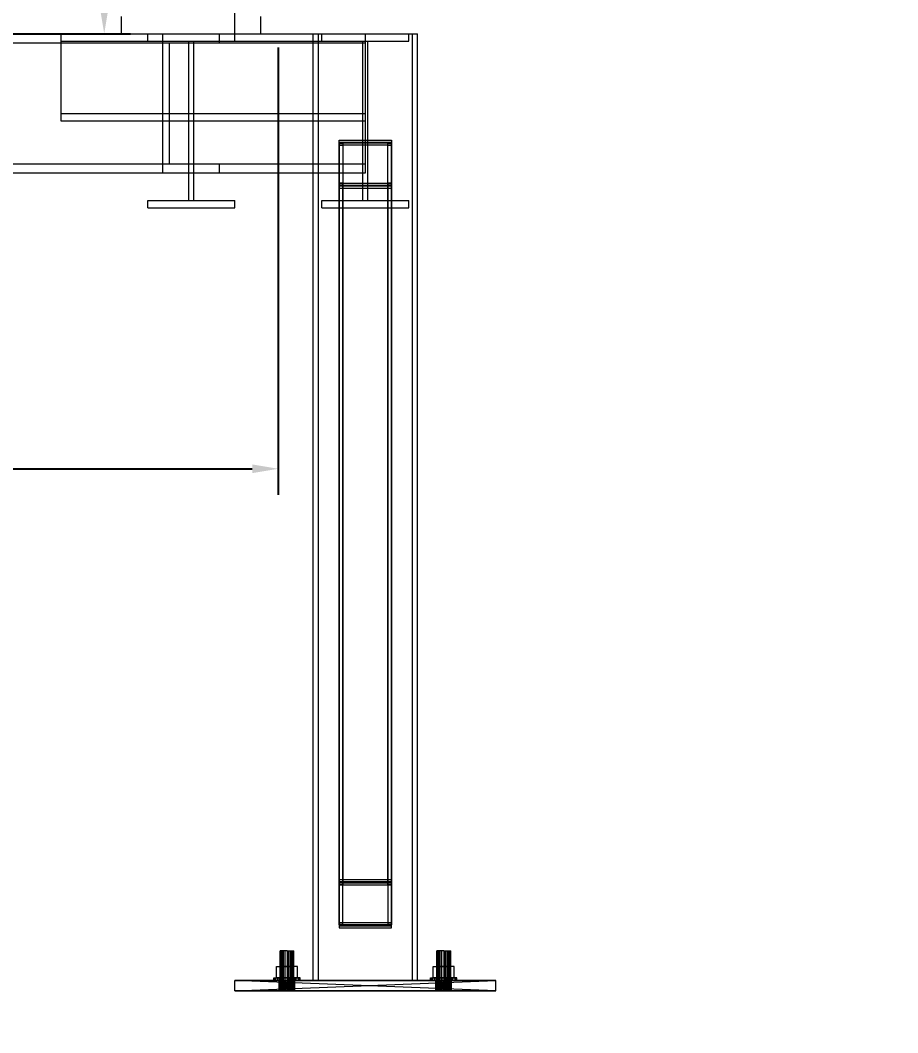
# Model space of a CAD drawing. Header units: millimetres. Extents: x -191664 to 191490, y -197311 to 10263.
# Drawn here: x 1954 to 2962, y -98248 to -97084 of the extents above; entities that cross this region are included whole.
import ezdxf

# ---------------------------------------------------------------- set-up
doc = ezdxf.new("R2010")
doc.units = ezdxf.units.MM
for name, color, linetype, lineweight in [('COTAS_O', 1, 'Continuous', 0), ('COTAS_R', 1, 'Continuous', 0), ('DET_mezcladora_frontal', 7, 'Continuous', 0), ('R15_COTAS_TRANSPORTE_P', 1, 'Continuous', 0)]:
    doc.layers.add(name, color=color, linetype=linetype, lineweight=lineweight)
doc.dimstyles.new('PLANTA_20', dxfattribs={"dimtxt": 50, "dimasz": 30, "dimexe": 30, "dimexo": 16, "dimgap": 20, "dimtad": 1, "dimtih": 1, "dimtoh": 1, "dimdec": 1, "dimzin": 0, "dimdsep": 46, "dimcen": 0.09, "dimadec": 0, "dimazin": 0, "dimtfac": 1, "dimtdec": 4, "dimtofl": 0, "dimtmove": 0, "dimatfit": 3, "dimfxl": 1, "dimtolj": 1, "dimtzin": 0, "dimarcsym": 0})

# ---------------------------------------------------------------- blocks, each defined once
blk = doc.blocks.new('*D68')
at = {"layer": 'COTAS_O', "color": 0, "lineweight": -2, "transparency": 16777216}
for p, q in [((950, -97116), (950, -97630)), ((2250, -97116), (2250, -97630)), ((980, -97600), (2220, -97600))]:
    blk.add_line(p, q, dxfattribs=at)
at = {"layer": 'COTAS_O', "color": 0, "transparency": 16777216}
for points in [[(980, -97595), (980, -97605), (950, -97600)], [(2220, -97595), (2220, -97605), (2250, -97600)]]:
    blk.add_solid(points, dxfattribs=at)
at = {"layer": 'Defpoints', "color": 0, "transparency": 16777216}
for p in [(950, -97100), (2250, -97100), (2250, -97600)]:
    blk.add_point(p, dxfattribs=at)
blk = doc.blocks.new('*D70')
at = {"layer": 'COTAS_R', "color": 0, "lineweight": -2, "transparency": 16777216}
for p, q in [((966, -95200), (2080, -95200)), ((2050, -97070), (2050, -95230)), ((966, -97100), (2080, -97100))]:
    blk.add_line(p, q, dxfattribs=at)
at = {"layer": 'COTAS_R', "color": 0, "transparency": 16777216}
for points in [[(2045, -95230), (2055, -95230), (2050, -95200)], [(2045, -97070), (2055, -97070), (2050, -97100)]]:
    blk.add_solid(points, dxfattribs=at)
at = {"layer": 'Defpoints', "color": 0, "transparency": 16777216}
for p in [(950, -95200), (2050, -95200), (950, -97100)]:
    blk.add_point(p, dxfattribs=at)
blk = doc.blocks.new('*D133')
at = {"layer": 'Defpoints', "color": 0, "transparency": 16777216}
for p in [(439.7, -194148), (217.9, -194406.1), (-500, -194490), (-500, -194490), (500, -194490)]:
    blk.add_point(p, dxfattribs=at)
at = {"layer": 'R15_COTAS_TRANSPORTE_P', "color": 0, "lineweight": -2, "transparency": 16777216}
blk.add_arc((-500, -194490), 722.8, 2.3783, 17.6217, dxfattribs=at)
at = {"layer": 'R15_COTAS_TRANSPORTE_P', "color": 0, "transparency": 16777216}
for points in [[(184.1, -194272.8), (193.6, -194269.6), (179.2, -194242.8)], [(227.1, -194459.9), (217.2, -194460.1), (222.8, -194490)]]:
    blk.add_solid(points, dxfattribs=at)

msp = doc.modelspace()

# ---------------------------------------------------------------- linework, layer by layer
at = {"layer": 'DET_mezcladora_frontal', "color": 251, "true_color": 0x64686b}
for p, q in [((2200, -97100), (2200, -97020)), ((1000, -97100), (2200, -97100))]:
    msp.add_line(p, q, dxfattribs=at)
at = {"layer": 'DET_mezcladora_frontal', "color": 9, "true_color": 0xc6c9c8}
for p, q in [((2070, -97100), (2070, -97080)), ((2230, -97100), (2230, -97080)), ((2070, -97100), (2230, -97100))]:
    msp.add_line(p, q, dxfattribs=at)
at = {"layer": 'DET_mezcladora_frontal', "color": 8, "true_color": 0x667b86}
for p, q in [((850, -97100), (2350, -97100)), ((2000, -97100), (2350, -97100)), ((2000, -97100), (2000, -97108.5)), ((2100, -97100), (2200, -97100)), ((2100, -97108.5), (2100, -97100)), ((2117.5, -97100), (2182.5, -97100)), ((2117.5, -97110.5), (2117.5, -97100)), ((2182.5, -97110.5), (2182.5, -97100)), ((2200, -97108.5), (2200, -97100)), ((2290, -97100), (2296, -97100)), ((2290, -98188), (2290, -97100)), ((2296, -98188), (2296, -97100)), ((2296, -97100), (2404, -97100)), ((2300, -97100), (2400, -97100)), ((2300, -97108.5), (2300, -97100)), ((2350, -97110.5), (2350, -97100)), ((2350, -97108.5), (2350, -97100)), ((2400, -97108.5), (2400, -97100)), ((2404, -97100), (2410, -97100)), ((2404, -98188), (2404, -97100)), ((2410, -98188), (2410, -97100)), ((850, -97110.5), (2350, -97110.5)), ((2000, -97108.5), (2350, -97108.5)), ((2000, -97108.5), (2000, -97191.5)), ((2100, -97108.5), (2200, -97108.5)), ((2117.5, -97110.5), (2182.5, -97110.5)), ((2117.5, -97110.5), (2125, -97110.5)), ((2117.5, -97249.5), (2117.5, -97110.5)), ((2125, -97249.5), (2125, -97110.5)), ((2147.2, -97108.5), (2152.8, -97108.5)), ((2147.2, -97291.5), (2147.2, -97108.5)), ((2152.8, -97291.5), (2152.8, -97108.5)), ((2300, -97108.5), (2400, -97108.5)), ((2347.2, -97108.5), (2352.8, -97108.5)), ((2347.2, -97291.5), (2347.2, -97108.5)), ((2350, -97191.5), (2350, -97108.5)), ((2350, -97249.5), (2350, -97110.5)), ((2352.8, -97291.5), (2352.8, -97108.5)), ((2000, -97191.5), (2350, -97191.5)), ((2000, -97191.5), (2000, -97200)), ((2000, -97200), (2350, -97200)), ((2350, -97200), (2350, -97191.5)), ((2320, -98072.26), (2320, -97222.26)), ((2320, -97222.26), (2380, -97222.26)), ((2320, -97225.95), (2320, -97222.26)), ((2380, -97222.26), (2380, -98072.26)), ((2380, -97222.26), (2380, -97225.95)), ((2320, -98074.75), (2320, -97224.75)), ((2320, -97224.75), (2380, -97224.75)), ((2320, -97228.12), (2320, -97224.75)), ((2380, -97225.95), (2320, -97225.95)), ((2320, -97225.95), (2320, -98075.95)), ((2320, -97225.95), (2324, -97225.95)), ((2320, -97274.05), (2320, -97225.95)), ((2380, -97228.12), (2320, -97228.12)), ((2320, -97228.12), (2320, -98078.12)), ((2320, -97228.12), (2324, -97228.12)), ((2320, -97271.88), (2320, -97228.12)), ((2324, -97225.95), (2324, -98075.95)), ((2324, -97225.95), (2324, -97274.05)), ((2324, -97228.12), (2324, -98078.12)), ((2324, -97228.12), (2324, -97271.88)), ((2376, -98075.95), (2376, -97225.95)), ((2376, -97225.95), (2380, -97225.95)), ((2376, -97274.05), (2376, -97225.95)), ((2376, -98078.12), (2376, -97228.12)), ((2376, -97228.12), (2380, -97228.12)), ((2376, -97271.88), (2376, -97228.12)), ((2380, -97224.75), (2380, -98074.75)), ((2380, -97224.75), (2380, -97228.12)), ((2380, -98075.95), (2380, -97225.95)), ((2380, -97225.95), (2380, -97274.05)), ((2380, -98078.12), (2380, -97228.12)), ((2380, -97228.12), (2380, -97271.88)), ((850, -97249.5), (2350, -97249.5)), ((2117.5, -97249.5), (2182.5, -97249.5)), ((2117.5, -97260), (2117.5, -97249.5)), ((2117.5, -97249.5), (2125, -97249.5)), ((2182.5, -97260), (2182.5, -97249.5)), ((2350, -97260), (2350, -97249.5)), ((850, -97260), (2350, -97260)), ((2117.5, -97260), (2182.5, -97260)), ((2320, -98121.88), (2320, -97271.88)), ((2320, -97271.88), (2380, -97271.88)), ((2320, -97275.25), (2320, -97271.88)), ((2324, -97271.88), (2320, -97271.88)), ((2320, -98124.05), (2320, -97274.05)), ((2320, -97274.05), (2380, -97274.05)), ((2320, -97277.74), (2320, -97274.05)), ((2324, -97274.05), (2320, -97274.05)), ((2380, -97275.25), (2320, -97275.25)), ((2320, -97275.25), (2320, -98125.25)), ((2380, -97277.74), (2320, -97277.74)), ((2320, -97277.74), (2320, -98127.74)), ((2324, -98121.88), (2324, -97271.88)), ((2324, -98124.05), (2324, -97274.05)), ((2380, -97271.88), (2376, -97271.88)), ((2376, -97271.88), (2376, -98121.88)), ((2380, -97274.05), (2376, -97274.05)), ((2376, -97274.05), (2376, -98124.05)), ((2380, -97271.88), (2380, -98121.88)), ((2380, -97271.88), (2380, -97275.25)), ((2380, -97274.05), (2380, -98124.05)), ((2380, -97274.05), (2380, -97277.74)), ((2380, -98125.25), (2380, -97275.25)), ((2380, -98127.74), (2380, -97277.74)), ((2100, -97291.5), (2200, -97291.5)), ((2100, -97300), (2100, -97291.5)), ((2147.2, -97291.5), (2152.8, -97291.5)), ((2200, -97300), (2200, -97291.5)), ((2300, -97291.5), (2400, -97291.5)), ((2300, -97300), (2300, -97291.5)), ((2347.2, -97291.5), (2352.8, -97291.5)), ((2400, -97300), (2400, -97291.5)), ((2100, -97300), (2200, -97300)), ((2300, -97300), (2400, -97300)), ((2380, -98072.26), (2320, -98072.26)), ((2320, -98072.26), (2320, -98075.95)), ((2380, -98075.95), (2380, -98072.26)), ((2380, -98074.75), (2320, -98074.75)), ((2320, -98074.75), (2320, -98078.12)), ((2320, -98075.95), (2380, -98075.95)), ((2324, -98075.95), (2320, -98075.95)), ((2320, -98075.95), (2320, -98124.05)), ((2320, -98078.12), (2380, -98078.12)), ((2324, -98078.12), (2320, -98078.12)), ((2320, -98078.12), (2320, -98121.88)), ((2324, -98124.05), (2324, -98075.95)), ((2324, -98121.88), (2324, -98078.12)), ((2380, -98075.95), (2376, -98075.95)), ((2376, -98075.95), (2376, -98124.05)), ((2380, -98078.12), (2376, -98078.12)), ((2376, -98078.12), (2376, -98121.88)), ((2380, -98078.12), (2380, -98074.75)), ((2380, -98124.05), (2380, -98075.95)), ((2380, -98121.88), (2380, -98078.12)), ((2380, -98121.88), (2320, -98121.88)), ((2320, -98121.88), (2320, -98125.25)), ((2320, -98121.88), (2324, -98121.88)), ((2380, -98124.05), (2320, -98124.05)), ((2320, -98124.05), (2320, -98127.74)), ((2320, -98124.05), (2324, -98124.05)), ((2320, -98125.25), (2380, -98125.25)), ((2320, -98127.74), (2380, -98127.74)), ((2376, -98121.88), (2380, -98121.88)), ((2376, -98124.05), (2380, -98124.05)), ((2380, -98125.25), (2380, -98121.88)), ((2380, -98127.74), (2380, -98124.05)), ((2290, -98188), (2296, -98188)), ((2296, -98188), (2404, -98188)), ((2404, -98188), (2410, -98188))]:
    msp.add_line(p, q, dxfattribs=at)
at = {"layer": 'DET_mezcladora_frontal', "color": 9, "true_color": 0xaeb9be}
for p, q in [((2252.27, -98154), (2252, -98154)), ((2252, -98200), (2252, -98154)), ((2253.07, -98154), (2252.27, -98154)), ((2252.27, -98200), (2252.27, -98154)), ((2254.34, -98154), (2253.07, -98154)), ((2253.07, -98200), (2253.07, -98154)), ((2256, -98154), (2254.34, -98154)), ((2254.34, -98200), (2254.34, -98154)), ((2257.93, -98154), (2256, -98154)), ((2256, -98200), (2256, -98154)), ((2260, -98154), (2257.93, -98154)), ((2257.93, -98200), (2257.93, -98154)), ((2260, -98154), (2262.07, -98154)), ((2260, -98154), (2260, -98200)), ((2262.07, -98154), (2264, -98154)), ((2262.07, -98200), (2262.07, -98154)), ((2264, -98154), (2265.66, -98154)), ((2264, -98200), (2264, -98154)), ((2265.66, -98154), (2266.93, -98154)), ((2265.66, -98200), (2265.66, -98154)), ((2266.93, -98154), (2267.73, -98154)), ((2266.93, -98200), (2266.93, -98154)), ((2267.73, -98154), (2268, -98154)), ((2267.73, -98200), (2267.73, -98154)), ((2268, -98200), (2268, -98154)), ((2432.27, -98154), (2432, -98154)), ((2432, -98200), (2432, -98154)), ((2433.07, -98154), (2432.27, -98154)), ((2432.27, -98200), (2432.27, -98154)), ((2434.34, -98154), (2433.07, -98154)), ((2433.07, -98200), (2433.07, -98154)), ((2436, -98154), (2434.34, -98154)), ((2434.34, -98200), (2434.34, -98154)), ((2437.93, -98154), (2436, -98154)), ((2436, -98200), (2436, -98154)), ((2440, -98154), (2437.93, -98154)), ((2437.93, -98200), (2437.93, -98154)), ((2440, -98154), (2442.07, -98154)), ((2440, -98154), (2440, -98200)), ((2442.07, -98154), (2444, -98154)), ((2442.07, -98200), (2442.07, -98154)), ((2444, -98154), (2445.66, -98154)), ((2444, -98200), (2444, -98154)), ((2445.66, -98154), (2446.93, -98154)), ((2445.66, -98200), (2445.66, -98154)), ((2446.93, -98154), (2447.73, -98154)), ((2446.93, -98200), (2446.93, -98154)), ((2447.73, -98154), (2448, -98154)), ((2447.73, -98200), (2447.73, -98154)), ((2448, -98200), (2448, -98154)), ((2252.27, -98200), (2252, -98200)), ((2253.07, -98200), (2252.27, -98200)), ((2254.34, -98200), (2253.07, -98200)), ((2256, -98200), (2254.34, -98200)), ((2257.93, -98200), (2256, -98200)), ((2257.93, -98200), (2260, -98200)), ((2260, -98200), (2262.07, -98200)), ((2262.07, -98200), (2264, -98200)), ((2264, -98200), (2265.66, -98200)), ((2265.66, -98200), (2266.93, -98200)), ((2266.93, -98200), (2267.73, -98200)), ((2267.73, -98200), (2268, -98200)), ((2432.27, -98200), (2432, -98200)), ((2433.07, -98200), (2432.27, -98200)), ((2434.34, -98200), (2433.07, -98200)), ((2436, -98200), (2434.34, -98200)), ((2437.93, -98200), (2436, -98200)), ((2437.93, -98200), (2440, -98200)), ((2440, -98200), (2442.07, -98200)), ((2442.07, -98200), (2444, -98200)), ((2444, -98200), (2445.66, -98200)), ((2445.66, -98200), (2446.93, -98200)), ((2446.93, -98200), (2447.73, -98200)), ((2447.73, -98200), (2448, -98200))]:
    msp.add_line(p, q, dxfattribs=at)
at = {"layer": 'DET_mezcladora_frontal', "color": 252, "true_color": 0x8ba19a}
for p, q in [((2248.01, -98185), (2248.01, -98172)), ((2248.01, -98172), (2260, -98172)), ((2248.01, -98172), (2253.07, -98172)), ((2260, -98172), (2253.07, -98172)), ((2253.07, -98172), (2253.07, -98185)), ((2271.99, -98172), (2260, -98172)), ((2260, -98172), (2260, -98185)), ((2260, -98172), (2266.93, -98172)), ((2266.93, -98172), (2266.93, -98185)), ((2271.99, -98172), (2266.93, -98172)), ((2271.99, -98185), (2271.99, -98172)), ((2428.01, -98185), (2428.01, -98172)), ((2428.01, -98172), (2440, -98172)), ((2428.01, -98172), (2433.07, -98172)), ((2440, -98172), (2433.07, -98172)), ((2433.07, -98172), (2433.07, -98185)), ((2451.99, -98172), (2440, -98172)), ((2440, -98172), (2440, -98185)), ((2440, -98172), (2446.93, -98172)), ((2446.93, -98172), (2446.93, -98185)), ((2451.99, -98172), (2446.93, -98172)), ((2451.99, -98185), (2451.99, -98172)), ((2245, -98188), (2245, -98185)), ((2245, -98185), (2245.51, -98185)), ((2245, -98185), (2251, -98185)), ((2245.51, -98188), (2245, -98188)), ((2251, -98188), (2245, -98188)), ((2245.51, -98188), (2245.51, -98185)), ((2245.51, -98185), (2247.01, -98185)), ((2245.51, -98185), (2251.31, -98185)), ((2247.01, -98188), (2245.51, -98188)), ((2251.31, -98188), (2245.51, -98188)), ((2247.01, -98188), (2247.01, -98185)), ((2247.01, -98185), (2249.39, -98185)), ((2247.01, -98185), (2252.21, -98185)), ((2249.39, -98188), (2247.01, -98188)), ((2252.21, -98188), (2247.01, -98188)), ((2260, -98185), (2248.01, -98185)), ((2253.07, -98185), (2248.01, -98185)), ((2249.39, -98188), (2249.39, -98185)), ((2249.39, -98185), (2252.5, -98185)), ((2249.39, -98185), (2253.64, -98185)), ((2252.5, -98188), (2249.39, -98188)), ((2253.64, -98188), (2249.39, -98188)), ((2251.31, -98185), (2251, -98185)), ((2251, -98185), (2251, -98188)), ((2251, -98188), (2251.31, -98188)), ((2252.21, -98185), (2251.31, -98185)), ((2251.31, -98185), (2251.31, -98188)), ((2251.31, -98188), (2252.21, -98188)), ((2253.64, -98185), (2252.21, -98185)), ((2252.21, -98185), (2252.21, -98188)), ((2252.21, -98188), (2253.64, -98188)), ((2252.5, -98188), (2252.5, -98185)), ((2252.5, -98185), (2256.12, -98185)), ((2252.5, -98185), (2255.5, -98185)), ((2256.12, -98188), (2252.5, -98188)), ((2255.5, -98188), (2252.5, -98188)), ((2253.07, -98185), (2260, -98185)), ((2255.5, -98185), (2253.64, -98185)), ((2253.64, -98185), (2253.64, -98188)), ((2253.64, -98188), (2255.5, -98188)), ((2257.67, -98185), (2255.5, -98185)), ((2255.5, -98185), (2255.5, -98188)), ((2255.5, -98188), (2257.67, -98188)), ((2256.12, -98188), (2256.12, -98185)), ((2256.12, -98185), (2260, -98185)), ((2256.12, -98185), (2257.67, -98185)), ((2260, -98188), (2256.12, -98188)), ((2257.67, -98188), (2256.12, -98188)), ((2260, -98185), (2257.67, -98185)), ((2257.67, -98185), (2257.67, -98188)), ((2257.67, -98188), (2260, -98188)), ((2263.88, -98185), (2260, -98185)), ((2260, -98185), (2260, -98188)), ((2260, -98185), (2262.33, -98185)), ((2260, -98185), (2271.99, -98185)), ((2266.93, -98185), (2260, -98185)), ((2260, -98188), (2263.88, -98188)), ((2262.33, -98188), (2260, -98188)), ((2262.33, -98185), (2262.33, -98188)), ((2263.88, -98185), (2262.33, -98185)), ((2262.33, -98185), (2264.5, -98185)), ((2262.33, -98188), (2263.88, -98188)), ((2264.5, -98188), (2262.33, -98188)), ((2263.88, -98188), (2263.88, -98185)), ((2267.5, -98185), (2263.88, -98185)), ((2263.88, -98188), (2267.5, -98188)), ((2264.5, -98185), (2264.5, -98188)), ((2267.5, -98185), (2264.5, -98185)), ((2264.5, -98185), (2266.36, -98185)), ((2264.5, -98188), (2267.5, -98188)), ((2266.36, -98188), (2264.5, -98188)), ((2266.36, -98185), (2266.36, -98188)), ((2270.61, -98185), (2266.36, -98185)), ((2266.36, -98185), (2267.79, -98185)), ((2266.36, -98188), (2270.61, -98188)), ((2267.79, -98188), (2266.36, -98188)), ((2266.93, -98185), (2271.99, -98185)), ((2267.5, -98188), (2267.5, -98185)), ((2270.61, -98185), (2267.5, -98185)), ((2267.5, -98188), (2270.61, -98188)), ((2267.79, -98185), (2267.79, -98188)), ((2272.99, -98185), (2267.79, -98185)), ((2267.79, -98185), (2268.69, -98185)), ((2267.79, -98188), (2272.99, -98188)), ((2268.69, -98188), (2267.79, -98188)), ((2268.69, -98185), (2268.69, -98188)), ((2274.49, -98185), (2268.69, -98185)), ((2268.69, -98185), (2269, -98185)), ((2268.69, -98188), (2274.49, -98188)), ((2269, -98188), (2268.69, -98188)), ((2269, -98185), (2269, -98188)), ((2275, -98185), (2269, -98185)), ((2269, -98188), (2275, -98188)), ((2270.61, -98188), (2270.61, -98185)), ((2272.99, -98185), (2270.61, -98185)), ((2270.61, -98188), (2272.99, -98188)), ((2272.99, -98188), (2272.99, -98185)), ((2274.49, -98185), (2272.99, -98185)), ((2272.99, -98188), (2274.49, -98188)), ((2274.49, -98188), (2274.49, -98185)), ((2275, -98185), (2274.49, -98185)), ((2274.49, -98188), (2275, -98188)), ((2275, -98188), (2275, -98185)), ((2425, -98188), (2425, -98185)), ((2425, -98185), (2425.51, -98185)), ((2425, -98185), (2431, -98185)), ((2425.51, -98188), (2425, -98188)), ((2431, -98188), (2425, -98188)), ((2425.51, -98188), (2425.51, -98185)), ((2425.51, -98185), (2427.01, -98185)), ((2425.51, -98185), (2431.31, -98185)), ((2427.01, -98188), (2425.51, -98188)), ((2431.31, -98188), (2425.51, -98188)), ((2427.01, -98188), (2427.01, -98185)), ((2427.01, -98185), (2429.39, -98185)), ((2427.01, -98185), (2432.21, -98185)), ((2429.39, -98188), (2427.01, -98188)), ((2432.21, -98188), (2427.01, -98188)), ((2440, -98185), (2428.01, -98185)), ((2433.07, -98185), (2428.01, -98185)), ((2429.39, -98188), (2429.39, -98185)), ((2429.39, -98185), (2432.5, -98185)), ((2429.39, -98185), (2433.64, -98185)), ((2432.5, -98188), (2429.39, -98188)), ((2433.64, -98188), (2429.39, -98188)), ((2431.31, -98185), (2431, -98185)), ((2431, -98185), (2431, -98188)), ((2431, -98188), (2431.31, -98188)), ((2432.21, -98185), (2431.31, -98185)), ((2431.31, -98185), (2431.31, -98188)), ((2431.31, -98188), (2432.21, -98188)), ((2433.64, -98185), (2432.21, -98185)), ((2432.21, -98185), (2432.21, -98188)), ((2432.21, -98188), (2433.64, -98188)), ((2432.5, -98188), (2432.5, -98185)), ((2432.5, -98185), (2436.12, -98185)), ((2432.5, -98185), (2435.5, -98185)), ((2436.12, -98188), (2432.5, -98188)), ((2435.5, -98188), (2432.5, -98188)), ((2433.07, -98185), (2440, -98185)), ((2435.5, -98185), (2433.64, -98185)), ((2433.64, -98185), (2433.64, -98188)), ((2433.64, -98188), (2435.5, -98188)), ((2437.67, -98185), (2435.5, -98185)), ((2435.5, -98185), (2435.5, -98188)), ((2435.5, -98188), (2437.67, -98188)), ((2436.12, -98188), (2436.12, -98185)), ((2436.12, -98185), (2440, -98185)), ((2436.12, -98185), (2437.67, -98185)), ((2440, -98188), (2436.12, -98188)), ((2437.67, -98188), (2436.12, -98188)), ((2440, -98185), (2437.67, -98185)), ((2437.67, -98185), (2437.67, -98188)), ((2437.67, -98188), (2440, -98188)), ((2443.88, -98185), (2440, -98185)), ((2440, -98185), (2440, -98188)), ((2440, -98185), (2442.33, -98185)), ((2440, -98185), (2451.99, -98185)), ((2446.93, -98185), (2440, -98185)), ((2440, -98188), (2443.88, -98188)), ((2442.33, -98188), (2440, -98188)), ((2442.33, -98185), (2442.33, -98188)), ((2443.88, -98185), (2442.33, -98185)), ((2442.33, -98185), (2444.5, -98185)), ((2442.33, -98188), (2443.88, -98188)), ((2444.5, -98188), (2442.33, -98188)), ((2443.88, -98188), (2443.88, -98185)), ((2447.5, -98185), (2443.88, -98185)), ((2443.88, -98188), (2447.5, -98188)), ((2444.5, -98185), (2444.5, -98188)), ((2447.5, -98185), (2444.5, -98185)), ((2444.5, -98185), (2446.36, -98185)), ((2444.5, -98188), (2447.5, -98188)), ((2446.36, -98188), (2444.5, -98188)), ((2446.36, -98185), (2446.36, -98188)), ((2450.61, -98185), (2446.36, -98185)), ((2446.36, -98185), (2447.79, -98185)), ((2446.36, -98188), (2450.61, -98188)), ((2447.79, -98188), (2446.36, -98188)), ((2446.93, -98185), (2451.99, -98185)), ((2447.5, -98188), (2447.5, -98185)), ((2450.61, -98185), (2447.5, -98185)), ((2447.5, -98188), (2450.61, -98188)), ((2447.79, -98185), (2447.79, -98188)), ((2452.99, -98185), (2447.79, -98185)), ((2447.79, -98185), (2448.69, -98185)), ((2447.79, -98188), (2452.99, -98188)), ((2448.69, -98188), (2447.79, -98188)), ((2448.69, -98185), (2448.69, -98188)), ((2454.49, -98185), (2448.69, -98185)), ((2448.69, -98185), (2449, -98185)), ((2448.69, -98188), (2454.49, -98188)), ((2449, -98188), (2448.69, -98188)), ((2449, -98185), (2449, -98188)), ((2455, -98185), (2449, -98185)), ((2449, -98188), (2455, -98188)), ((2450.61, -98188), (2450.61, -98185)), ((2452.99, -98185), (2450.61, -98185)), ((2450.61, -98188), (2452.99, -98188)), ((2452.99, -98188), (2452.99, -98185)), ((2454.49, -98185), (2452.99, -98185)), ((2452.99, -98188), (2454.49, -98188)), ((2454.49, -98188), (2454.49, -98185)), ((2455, -98185), (2454.49, -98185)), ((2454.49, -98188), (2455, -98188)), ((2455, -98188), (2455, -98185))]:
    msp.add_line(p, q, dxfattribs=at)
at = {"layer": 'DET_mezcladora_frontal', "color": 252, "true_color": 0x82929a}
for p, q in [((2440, -98188), (2200, -98188)), ((2200, -98188), (2438.24, -98188)), ((2200, -98188), (2260, -98188)), ((2261.76, -98188), (2200, -98188)), ((2200, -98188), (2258.24, -98188)), ((2500, -98188), (2200, -98188)), ((2200, -98188), (2436.56, -98188)), ((2263.44, -98188), (2200, -98188)), ((2200, -98188), (2256.56, -98188)), ((2200, -98188), (2435, -98188)), ((2265, -98188), (2200, -98188)), ((2200, -98188), (2255, -98188)), ((2200, -98188), (2433.64, -98188)), ((2200, -98188), (2253.64, -98188)), ((2200, -98188), (2432.52, -98188)), ((2200, -98188), (2252.52, -98188)), ((2200, -98188), (2431.69, -98188)), ((2200, -98188), (2251.69, -98188)), ((2200, -98188), (2431.17, -98188)), ((2200, -98188), (2251.17, -98188)), ((2200, -98188), (2431, -98188)), ((2200, -98188), (2251, -98188)), ((2441.76, -98188), (2200, -98188)), ((2200, -98200), (2200, -98188)), ((2500, -98200), (2200, -98188)), ((2200, -98200), (2500, -98188)), ((2251, -98188), (2251.17, -98188)), ((2260, -98188), (2251, -98188)), ((2258.24, -98188), (2251, -98188)), ((2256.56, -98188), (2251, -98188)), ((2255, -98188), (2251, -98188)), ((2253.64, -98188), (2251, -98188)), ((2252.52, -98188), (2251, -98188)), ((2251, -98200), (2251.17, -98188)), ((2251, -98200), (2251, -98188)), ((2251.17, -98200), (2251, -98188)), ((2251.17, -98188), (2251.69, -98188)), ((2260, -98188), (2251.17, -98188)), ((2251.17, -98200), (2251.69, -98188)), ((2251.17, -98200), (2251.17, -98188)), ((2251.69, -98200), (2251.17, -98188)), ((2251.69, -98188), (2252.52, -98188)), ((2260, -98188), (2251.69, -98188)), ((2251.69, -98200), (2252.52, -98188)), ((2251.69, -98200), (2251.69, -98188)), ((2252.52, -98200), (2251.69, -98188)), ((2252.52, -98188), (2253.64, -98188)), ((2260, -98188), (2252.52, -98188)), ((2252.52, -98200), (2253.64, -98188)), ((2252.52, -98200), (2252.52, -98188)), ((2253.64, -98200), (2252.52, -98188)), ((2253.64, -98188), (2255, -98188)), ((2260, -98188), (2253.64, -98188)), ((2253.64, -98200), (2255, -98188)), ((2253.64, -98200), (2253.64, -98188)), ((2255, -98200), (2253.64, -98188)), ((2255, -98188), (2256.56, -98188)), ((2260, -98188), (2255, -98188)), ((2255, -98200), (2256.56, -98188)), ((2255, -98200), (2255, -98188)), ((2256.56, -98200), (2255, -98188)), ((2256.56, -98188), (2258.24, -98188)), ((2260, -98188), (2256.56, -98188)), ((2256.56, -98200), (2258.24, -98188)), ((2256.56, -98200), (2256.56, -98188)), ((2258.24, -98200), (2256.56, -98188)), ((2258.24, -98188), (2260, -98188)), ((2258.24, -98200), (2260, -98188)), ((2258.24, -98200), (2258.24, -98188)), ((2260, -98200), (2258.24, -98188)), ((2260, -98188), (2261.76, -98188)), ((2260, -98188), (2263.44, -98188)), ((2260, -98188), (2265, -98188)), ((2260, -98188), (2266.36, -98188)), ((2260, -98188), (2267.48, -98188)), ((2260, -98188), (2268.31, -98188)), ((2260, -98188), (2268.83, -98188)), ((2260, -98188), (2269, -98188)), ((2260, -98188), (2260, -98200)), ((2261.76, -98200), (2260, -98188)), ((2260, -98200), (2261.76, -98188)), ((2261.76, -98188), (2263.44, -98188)), ((2261.76, -98188), (2269, -98188)), ((2261.76, -98200), (2261.76, -98188)), ((2263.44, -98200), (2261.76, -98188)), ((2261.76, -98200), (2263.44, -98188)), ((2263.44, -98188), (2265, -98188)), ((2263.44, -98188), (2269, -98188)), ((2263.44, -98200), (2263.44, -98188)), ((2265, -98200), (2263.44, -98188)), ((2263.44, -98200), (2265, -98188)), ((2266.36, -98188), (2265, -98188)), ((2265, -98188), (2269, -98188)), ((2265, -98188), (2433.64, -98188)), ((2440, -98188), (2265, -98188)), ((2265, -98200), (2265, -98188)), ((2266.36, -98200), (2265, -98188)), ((2265, -98200), (2266.36, -98188)), ((2267.48, -98188), (2266.36, -98188)), ((2266.36, -98188), (2269, -98188)), ((2266.36, -98188), (2433.64, -98188)), ((2266.36, -98188), (2431, -98188)), ((2266.36, -98188), (2431.17, -98188)), ((2266.36, -98188), (2431.69, -98188)), ((2266.36, -98188), (2432.52, -98188)), ((2440, -98188), (2266.36, -98188)), ((2266.36, -98200), (2266.36, -98188)), ((2267.48, -98200), (2266.36, -98188)), ((2266.36, -98200), (2267.48, -98188)), ((2268.31, -98188), (2267.48, -98188)), ((2267.48, -98188), (2269, -98188)), ((2267.48, -98188), (2433.64, -98188)), ((2440, -98188), (2267.48, -98188)), ((2267.48, -98200), (2267.48, -98188)), ((2268.31, -98200), (2267.48, -98188)), ((2267.48, -98200), (2268.31, -98188)), ((2268.83, -98188), (2268.31, -98188)), ((2268.31, -98188), (2269, -98188)), ((2268.31, -98188), (2433.64, -98188)), ((2440, -98188), (2268.31, -98188)), ((2268.31, -98200), (2268.31, -98188)), ((2268.83, -98200), (2268.31, -98188)), ((2268.31, -98200), (2268.83, -98188)), ((2269, -98188), (2268.83, -98188)), ((2268.83, -98188), (2433.64, -98188)), ((2268.83, -98188), (2440, -98188)), ((2268.83, -98200), (2268.83, -98188)), ((2269, -98200), (2268.83, -98188)), ((2268.83, -98200), (2269, -98188)), ((2269, -98188), (2433.64, -98188)), ((2269, -98188), (2435, -98188)), ((2269, -98188), (2436.56, -98188)), ((2269, -98188), (2438.24, -98188)), ((2269, -98188), (2440, -98188)), ((2269, -98200), (2269, -98188)), ((2431, -98188), (2431.17, -98188)), ((2440, -98188), (2431, -98188)), ((2438.24, -98188), (2431, -98188)), ((2436.56, -98188), (2431, -98188)), ((2435, -98188), (2431, -98188)), ((2433.64, -98188), (2431, -98188)), ((2431, -98200), (2431.17, -98188)), ((2431, -98200), (2431, -98188)), ((2431.17, -98200), (2431, -98188)), ((2431.17, -98188), (2431.69, -98188)), ((2440, -98188), (2431.17, -98188)), ((2431.17, -98200), (2431.69, -98188)), ((2431.17, -98200), (2431.17, -98188)), ((2431.69, -98200), (2431.17, -98188)), ((2431.69, -98188), (2432.52, -98188)), ((2440, -98188), (2431.69, -98188)), ((2431.69, -98200), (2432.52, -98188)), ((2431.69, -98200), (2431.69, -98188)), ((2432.52, -98200), (2431.69, -98188)), ((2432.52, -98188), (2433.64, -98188)), ((2440, -98188), (2432.52, -98188)), ((2432.52, -98200), (2433.64, -98188)), ((2432.52, -98200), (2432.52, -98188)), ((2433.64, -98200), (2432.52, -98188)), ((2433.64, -98188), (2435, -98188)), ((2440, -98188), (2433.64, -98188)), ((2433.64, -98200), (2435, -98188)), ((2433.64, -98200), (2433.64, -98188)), ((2435, -98200), (2433.64, -98188)), ((2435, -98188), (2436.56, -98188)), ((2440, -98188), (2435, -98188)), ((2435, -98200), (2436.56, -98188)), ((2435, -98200), (2435, -98188)), ((2436.56, -98200), (2435, -98188)), ((2436.56, -98188), (2438.24, -98188)), ((2440, -98188), (2436.56, -98188)), ((2436.56, -98200), (2438.24, -98188)), ((2436.56, -98200), (2436.56, -98188)), ((2438.24, -98200), (2436.56, -98188)), ((2438.24, -98188), (2440, -98188)), ((2438.24, -98200), (2440, -98188)), ((2438.24, -98200), (2438.24, -98188)), ((2440, -98200), (2438.24, -98188)), ((2440, -98188), (2441.76, -98188)), ((2440, -98188), (2500, -98188)), ((2440, -98188), (2440, -98200)), ((2441.76, -98200), (2440, -98188)), ((2440, -98200), (2441.76, -98188)), ((2441.76, -98188), (2500, -98188)), ((2443.44, -98188), (2441.76, -98188)), ((2441.76, -98188), (2445, -98188)), ((2441.76, -98188), (2446.36, -98188)), ((2441.76, -98188), (2447.48, -98188)), ((2441.76, -98188), (2448.31, -98188)), ((2441.76, -98188), (2448.83, -98188)), ((2441.76, -98188), (2449, -98188)), ((2441.76, -98200), (2441.76, -98188)), ((2443.44, -98200), (2441.76, -98188)), ((2441.76, -98200), (2443.44, -98188)), ((2443.44, -98188), (2500, -98188)), ((2445, -98188), (2443.44, -98188)), ((2443.44, -98188), (2449, -98188)), ((2443.44, -98200), (2443.44, -98188)), ((2445, -98200), (2443.44, -98188)), ((2443.44, -98200), (2445, -98188)), ((2445, -98188), (2500, -98188)), ((2446.36, -98188), (2445, -98188)), ((2445, -98188), (2449, -98188)), ((2445, -98200), (2445, -98188)), ((2446.36, -98200), (2445, -98188)), ((2445, -98200), (2446.36, -98188)), ((2446.36, -98188), (2500, -98188)), ((2447.48, -98188), (2446.36, -98188)), ((2446.36, -98188), (2449, -98188)), ((2446.36, -98200), (2446.36, -98188)), ((2447.48, -98200), (2446.36, -98188)), ((2446.36, -98200), (2447.48, -98188)), ((2447.48, -98188), (2500, -98188)), ((2448.31, -98188), (2447.48, -98188)), ((2447.48, -98188), (2449, -98188)), ((2447.48, -98200), (2447.48, -98188)), ((2448.31, -98200), (2447.48, -98188)), ((2447.48, -98200), (2448.31, -98188)), ((2448.31, -98188), (2500, -98188)), ((2448.83, -98188), (2448.31, -98188)), ((2448.31, -98200), (2448.31, -98188)), ((2448.83, -98200), (2448.31, -98188)), ((2448.31, -98200), (2448.83, -98188)), ((2448.83, -98188), (2500, -98188)), ((2449, -98188), (2448.83, -98188)), ((2448.83, -98200), (2448.83, -98188)), ((2449, -98200), (2448.83, -98188)), ((2448.83, -98200), (2449, -98188)), ((2449, -98188), (2500, -98188)), ((2449, -98200), (2449, -98188)), ((2500, -98200), (2500, -98188)), ((2200, -98200), (2440, -98200)), ((2438.24, -98200), (2200, -98200)), ((2260, -98200), (2200, -98200)), ((2200, -98200), (2261.76, -98200)), ((2258.24, -98200), (2200, -98200)), ((2200, -98200), (2500, -98200)), ((2436.56, -98200), (2200, -98200)), ((2200, -98200), (2263.44, -98200)), ((2256.56, -98200), (2200, -98200)), ((2435, -98200), (2200, -98200)), ((2200, -98200), (2265, -98200)), ((2255, -98200), (2200, -98200)), ((2433.64, -98200), (2200, -98200)), ((2253.64, -98200), (2200, -98200)), ((2432.52, -98200), (2200, -98200)), ((2252.52, -98200), (2200, -98200)), ((2431.69, -98200), (2200, -98200)), ((2251.69, -98200), (2200, -98200)), ((2431.17, -98200), (2200, -98200)), ((2251.17, -98200), (2200, -98200)), ((2431, -98200), (2200, -98200)), ((2251, -98200), (2200, -98200)), ((2200, -98200), (2441.76, -98200)), ((2251.17, -98200), (2251, -98200)), ((2251, -98200), (2260, -98200)), ((2251, -98200), (2258.24, -98200)), ((2251, -98200), (2256.56, -98200)), ((2251, -98200), (2255, -98200)), ((2251, -98200), (2253.64, -98200)), ((2251, -98200), (2252.52, -98200)), ((2251.69, -98200), (2251.17, -98200)), ((2251.17, -98200), (2260, -98200)), ((2252.52, -98200), (2251.69, -98200)), ((2251.69, -98200), (2260, -98200)), ((2253.64, -98200), (2252.52, -98200)), ((2252.52, -98200), (2260, -98200)), ((2255, -98200), (2253.64, -98200)), ((2253.64, -98200), (2260, -98200)), ((2256.56, -98200), (2255, -98200)), ((2255, -98200), (2260, -98200)), ((2258.24, -98200), (2256.56, -98200)), ((2256.56, -98200), (2260, -98200)), ((2260, -98200), (2258.24, -98200)), ((2261.76, -98200), (2260, -98200)), ((2263.44, -98200), (2260, -98200)), ((2265, -98200), (2260, -98200)), ((2266.36, -98200), (2260, -98200)), ((2267.48, -98200), (2260, -98200)), ((2268.31, -98200), (2260, -98200)), ((2268.83, -98200), (2260, -98200)), ((2269, -98200), (2260, -98200)), ((2263.44, -98200), (2261.76, -98200)), ((2269, -98200), (2261.76, -98200)), ((2265, -98200), (2263.44, -98200)), ((2269, -98200), (2263.44, -98200)), ((2265, -98200), (2266.36, -98200)), ((2269, -98200), (2265, -98200)), ((2433.64, -98200), (2265, -98200)), ((2265, -98200), (2440, -98200)), ((2266.36, -98200), (2267.48, -98200)), ((2269, -98200), (2266.36, -98200)), ((2433.64, -98200), (2266.36, -98200)), ((2431, -98200), (2266.36, -98200)), ((2431.17, -98200), (2266.36, -98200)), ((2431.69, -98200), (2266.36, -98200)), ((2432.52, -98200), (2266.36, -98200)), ((2266.36, -98200), (2440, -98200)), ((2267.48, -98200), (2268.31, -98200)), ((2269, -98200), (2267.48, -98200)), ((2433.64, -98200), (2267.48, -98200)), ((2267.48, -98200), (2440, -98200)), ((2268.31, -98200), (2268.83, -98200)), ((2269, -98200), (2268.31, -98200)), ((2433.64, -98200), (2268.31, -98200)), ((2268.31, -98200), (2440, -98200)), ((2268.83, -98200), (2269, -98200)), ((2433.64, -98200), (2268.83, -98200)), ((2440, -98200), (2268.83, -98200)), ((2433.64, -98200), (2269, -98200)), ((2435, -98200), (2269, -98200)), ((2436.56, -98200), (2269, -98200)), ((2438.24, -98200), (2269, -98200)), ((2440, -98200), (2269, -98200)), ((2431.17, -98200), (2431, -98200)), ((2431, -98200), (2440, -98200)), ((2431, -98200), (2438.24, -98200)), ((2431, -98200), (2436.56, -98200)), ((2431, -98200), (2435, -98200)), ((2431, -98200), (2433.64, -98200)), ((2431.69, -98200), (2431.17, -98200)), ((2431.17, -98200), (2440, -98200)), ((2432.52, -98200), (2431.69, -98200)), ((2431.69, -98200), (2440, -98200)), ((2433.64, -98200), (2432.52, -98200)), ((2432.52, -98200), (2440, -98200)), ((2435, -98200), (2433.64, -98200)), ((2433.64, -98200), (2440, -98200)), ((2436.56, -98200), (2435, -98200)), ((2435, -98200), (2440, -98200)), ((2438.24, -98200), (2436.56, -98200)), ((2436.56, -98200), (2440, -98200)), ((2440, -98200), (2438.24, -98200)), ((2441.76, -98200), (2440, -98200)), ((2500, -98200), (2440, -98200)), ((2500, -98200), (2441.76, -98200)), ((2441.76, -98200), (2443.44, -98200)), ((2445, -98200), (2441.76, -98200)), ((2446.36, -98200), (2441.76, -98200)), ((2447.48, -98200), (2441.76, -98200)), ((2448.31, -98200), (2441.76, -98200)), ((2448.83, -98200), (2441.76, -98200)), ((2449, -98200), (2441.76, -98200)), ((2500, -98200), (2443.44, -98200)), ((2443.44, -98200), (2445, -98200)), ((2449, -98200), (2443.44, -98200)), ((2500, -98200), (2445, -98200)), ((2445, -98200), (2446.36, -98200)), ((2449, -98200), (2445, -98200)), ((2500, -98200), (2446.36, -98200)), ((2446.36, -98200), (2447.48, -98200)), ((2449, -98200), (2446.36, -98200)), ((2500, -98200), (2447.48, -98200)), ((2447.48, -98200), (2448.31, -98200)), ((2449, -98200), (2447.48, -98200)), ((2500, -98200), (2448.31, -98200)), ((2448.31, -98200), (2448.83, -98200)), ((2500, -98200), (2448.83, -98200)), ((2448.83, -98200), (2449, -98200)), ((2500, -98200), (2449, -98200))]:
    msp.add_line(p, q, dxfattribs=at)

# ---------------------------------------------------------------- dimensions: what is measured, and where the dimension line sits
at = {"layer": 'COTAS_O'}
dim = msp.add_aligned_dim(p1=(950, -97100), p2=(2250, -97100), distance=-500, text='<> O', dimstyle='PLANTA_20', dxfattribs=at)
dim.commit()
dim.dimension.update_dxf_attribs({"geometry": '*D68', "text_midpoint": (1600, -97600)})
at = {"layer": 'COTAS_R'}
dim = msp.add_aligned_dim(p1=(950, -97100), p2=(950, -95200), distance=-1100, text='<> R', dimstyle='PLANTA_20', dxfattribs=at)
dim.commit()
dim.dimension.update_dxf_attribs({"geometry": '*D70', "text_midpoint": (2050, -96150)})
at = {"layer": 'R15_COTAS_TRANSPORTE_P'}
dim = msp.add_angular_dim_2l(base=(217.89, -194406.09), line1=((-500, -194490), (500, -194490)), line2=((-500, -194490), (439.69, -194147.98)), dimstyle='PLANTA_20', dxfattribs=at)
dim.commit()
dim.dimension.update_dxf_attribs({"geometry": '*D133', "text_midpoint": (191490.46, -33543.69)})

doc.saveas('drawing.dxf')
